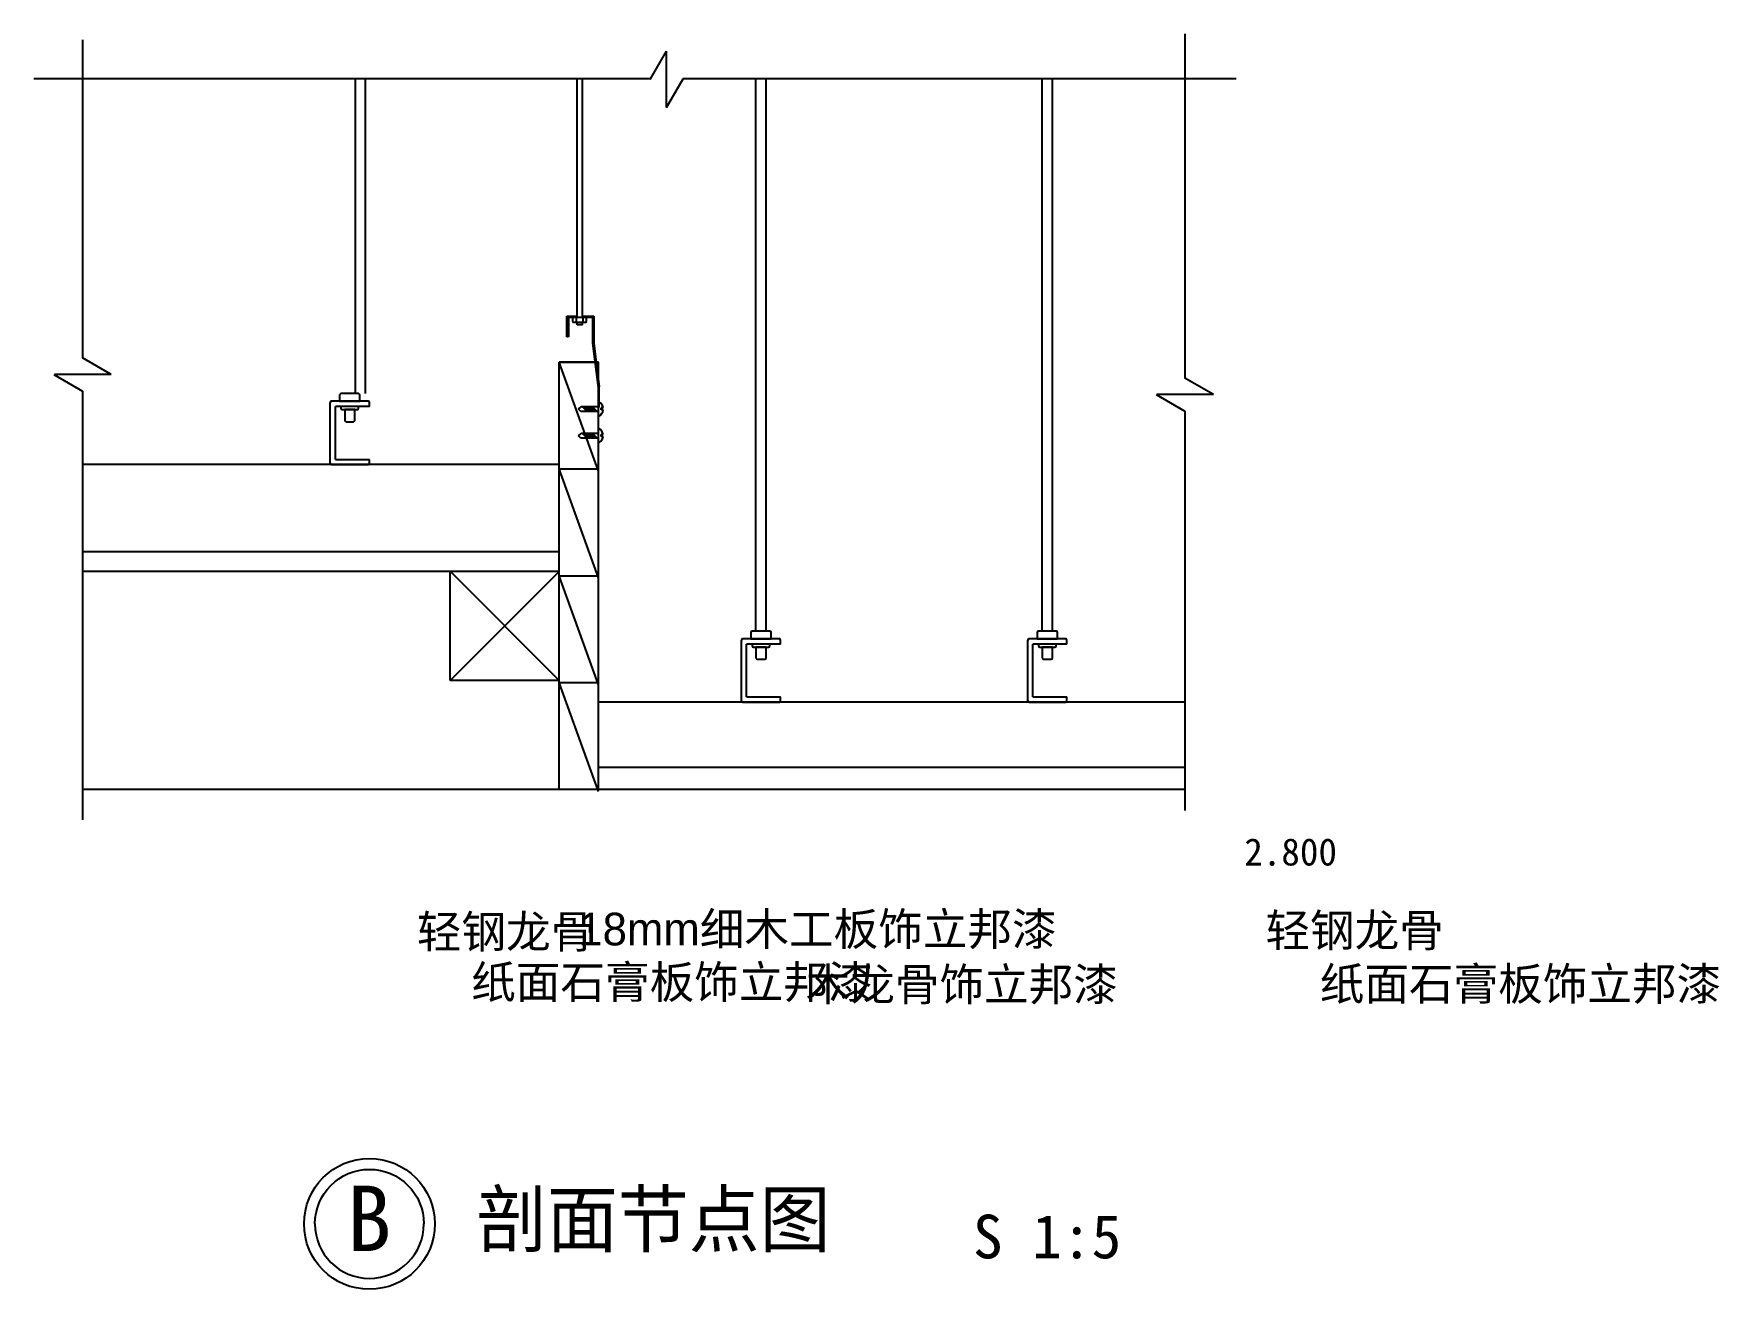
# Model space of a CAD drawing. Header units: metres. Extents: x 51134 to 54227, y 19060 to 21364.
import ezdxf

# ---------------------------------------------------------------- set-up
doc = ezdxf.new("R2010")
doc.units = ezdxf.units.M
for name, color, linetype in [('10', 8, 'Continuous'), ('15', 2, 'Continuous'), ('16', 3, 'Continuous'), ('20', 1, 'Continuous'), ('7', 7, 'Continuous'), ('8', 7, 'Continuous')]:
    doc.layers.add(name, color=color, linetype=linetype)

# ---------------------------------------------------------------- blocks, each defined once
blk = doc.blocks.new('A$C2C8800B7')
at = {"layer": '10'}
for p, q in [((241.07, 292.62), (259.07, 292.62)), ((259.07, 242.62), (241.07, 292.62)), ((241.07, 292.62), (259.07, 292.62)), ((241.07, 243.62), (259.07, 243.62)), ((259.07, 193.62), (241.07, 243.62)), ((241.07, 243.62), (259.07, 243.62)), ((241.07, 196.62), (116.6, 196.62)), ((191.07, 196.72), (241.07, 146.62)), ((191.07, 146.62), (241.07, 196.62)), ((241.07, 194.62), (259.07, 194.62)), ((259.07, 144.62), (241.07, 194.62)), ((241.07, 145.62), (259.07, 145.62)), ((259.07, 95.62), (241.07, 145.62)), ((241.07, 96.62), (22.33, 96.62))]:
    blk.add_line(p, q, dxfattribs=at)
at = {"layer": '15'}
for p, q in [((241.07, 96.62), (241.07, 292.62)), ((259.07, 292.62), (241.07, 292.62)), ((259.07, 96.62), (259.07, 292.62)), ((259.07, 274.12), (259.07, 292.62)), ((259.07, 281.21), (259.07, 271.71)), ((241.07, 205.62), (22.33, 205.62)), ((241.07, 196.62), (22.33, 196.62)), ((191.07, 146.62), (191.07, 196.72)), ((241.07, 146.62), (191.07, 146.62)), ((528.02, 106.62), (259.07, 106.62)), ((528.02, 96.62), (241.07, 96.62))]:
    blk.add_line(p, q, dxfattribs=at)
at = {"layer": '16', "color": 3}
for p, q in [((147.61, 278.16), (147.61, 422.49)), ((152.26, 278.16), (152.26, 422.49)), ((249.3, 313.12), (249.3, 422.49)), ((251.7, 313.12), (251.7, 422.49)), ((331.31, 169.16), (331.31, 422.49)), ((335.96, 169.16), (335.96, 422.49)), ((462.65, 169.16), (462.65, 422.49)), ((467.31, 169.16), (467.31, 422.49)), ((244.53, 304.21), (244.53, 313.74)), ((244.53, 313.74), (249.3, 313.74)), ((256.45, 313.12), (245.31, 313.12)), ((245.31, 313.12), (245.31, 304.21)), ((247.29, 311.21), (247.29, 313.12)), ((247.29, 311.21), (247.68, 310.81)), ((253.23, 310.81), (247.68, 310.81)), ((248.52, 310.81), (248.91, 311.21)), ((248.91, 311.21), (248.91, 313.12)), ((248.92, 311.21), (249.31, 310.81)), ((249.3, 309.76), (249.3, 310.82)), ((251.7, 309.76), (249.3, 309.76)), ((251.68, 310.81), (252.08, 311.21)), ((251.7, 313.74), (256.93, 313.74)), ((251.7, 309.76), (251.7, 310.83)), ((252.08, 311.21), (252.08, 313.12)), ((252.09, 311.21), (252.48, 310.81)), ((253.23, 310.81), (253.62, 311.21)), ((253.62, 311.21), (253.62, 313.12)), ((256.45, 301.31), (256.45, 313.12)), ((256.93, 313.74), (256.93, 301.28)), ((245.31, 304.21), (244.53, 304.21)), ((259.07, 281.03), (256.45, 301.31)), ((256.93, 301.28), (259.45, 281.33)), ((259.07, 272.14), (259.07, 281.03)), ((259.45, 272.14), (259.45, 281.33)), ((135.99, 246.22), (135.99, 274.07)), ((153.39, 274.67), (136.59, 274.67)), ((138.39, 248.02), (138.39, 272.27)), ((153.99, 272.27), (138.39, 272.27)), ((153.99, 272.27), (153.99, 274.07)), ((249.9, 270.97), (251.07, 272.14)), ((250.91, 269.97), (249.9, 270.97)), ((259.45, 272.14), (251.07, 272.14)), ((253.85, 269.97), (251.68, 272.14)), ((254.88, 269.97), (252.71, 272.14)), ((255.77, 269.97), (253.6, 272.14)), ((256.51, 269.97), (254.33, 272.14)), ((257.46, 269.97), (255.29, 272.14)), ((258.42, 269.97), (256.25, 272.14)), ((260.34, 270.7), (260.34, 271.63)), ((261.18, 271.63), (260.34, 271.63)), ((261.19, 270.7), (260.34, 270.7)), ((259.45, 269.97), (250.91, 269.97)), ((249.9, 258.76), (251.07, 259.93)), ((250.91, 257.76), (249.9, 258.76)), ((259.45, 257.76), (250.91, 257.76)), ((259.45, 259.93), (251.07, 259.93)), ((253.85, 257.76), (251.68, 259.93)), ((254.88, 257.76), (252.71, 259.93)), ((255.77, 257.76), (253.6, 259.93)), ((256.51, 257.76), (254.33, 259.93)), ((257.46, 257.76), (255.29, 259.93)), ((258.42, 257.76), (256.25, 259.93)), ((260.34, 258.49), (260.34, 259.42)), ((261.18, 259.42), (260.34, 259.42)), ((261.19, 258.49), (260.34, 258.49)), ((138.39, 248.02), (153.99, 248.02)), ((153.99, 246.22), (153.99, 248.02)), ((136.59, 245.62), (153.39, 245.62)), ((324.63, 137.22), (324.63, 165.07)), ((342.03, 165.67), (325.23, 165.67)), ((327.03, 139.02), (327.03, 163.27)), ((342.63, 163.27), (327.03, 163.27)), ((342.63, 163.27), (342.63, 165.07)), ((455.98, 137.22), (455.98, 165.07)), ((473.38, 165.67), (456.58, 165.67)), ((458.38, 139.02), (458.38, 163.27)), ((473.98, 163.27), (458.38, 163.27)), ((473.98, 163.27), (473.98, 165.07)), ((325.23, 136.62), (342.03, 136.62)), ((327.03, 139.02), (342.63, 139.02)), ((342.63, 137.22), (342.63, 139.02)), ((456.58, 136.62), (473.38, 136.62)), ((458.38, 139.02), (473.98, 139.02)), ((473.98, 137.22), (473.98, 139.02))]:
    blk.add_line(p, q, dxfattribs=at)
at = {"layer": '16'}
for p, q in [((241.07, 245.62), (22.33, 245.62)), ((528.02, 136.62), (259.07, 136.62))]:
    blk.add_line(p, q, dxfattribs=at)
at = {"layer": '16', "color": 3}
for points in [[(149.05, 278.16), (140.94, 278.16, 0.41), (140.34, 277.56), (140.34, 274.67), (149.65, 274.67), (149.65, 277.56, 0.41)], [(149.06, 272.27), (140.92, 272.27), (140.92, 271.42, 0.41), (141.52, 270.82), (148.46, 270.82, 0.41), (149.06, 271.42)], [(147.32, 270.82), (142.67, 270.82), (142.67, 265.9, 0.41), (143.27, 265.3), (146.72, 265.3, 0.41), (147.32, 265.9)], [(337.69, 169.16), (329.58, 169.16, 0.41), (328.98, 168.56), (328.98, 165.67), (338.29, 165.67), (338.29, 168.56, 0.41)], [(337.7, 163.27), (329.56, 163.27), (329.56, 162.42, 0.41), (330.16, 161.82), (337.1, 161.82, 0.41), (337.7, 162.42)], [(469.03, 169.16), (460.93, 169.16, 0.41), (460.33, 168.56), (460.33, 165.67), (469.63, 165.67), (469.63, 168.56, 0.41)], [(469.05, 163.27), (460.91, 163.27), (460.91, 162.42, 0.41), (461.51, 161.82), (468.45, 161.82, 0.41), (469.05, 162.42)], [(335.96, 161.82), (331.31, 161.82), (331.31, 156.9, 0.41), (331.91, 156.3), (335.36, 156.3, 0.41), (335.96, 156.9)], [(467.31, 161.82), (462.65, 161.82), (462.65, 156.9, 0.41), (463.25, 156.3), (466.71, 156.3, 0.41), (467.31, 156.9)]]:
    blk.add_lwpolyline(points, format="xyb", close=True, dxfattribs=at)
for centre, radius, start, end in [((136.59, 274.07), 0.6, 90, 180), ((153.39, 274.07), 0.6, 0, 90), ((257.53, 271.21), 3.68, 6.43, 58.48), ((257.53, 271.12), 3.68, 301.52, 353.57), ((257.53, 258.91), 3.68, 7.93, 58.48), ((257.53, 258.91), 3.68, 301.52, 353.57), ((136.59, 246.22), 0.6, 180, 270), ((153.39, 246.22), 0.6, 270, 0), ((325.23, 165.07), 0.6, 90, 180), ((342.03, 165.07), 0.6, 0, 90), ((456.58, 165.07), 0.6, 90, 180), ((473.38, 165.07), 0.6, 0, 90), ((325.23, 137.22), 0.6, 180, 270), ((342.03, 137.22), 0.6, 270, 0), ((456.58, 137.22), 0.6, 180, 270), ((473.38, 137.22), 0.6, 270, 0)]:
    blk.add_arc(centre, radius, start, end, dxfattribs=at)
at = {"layer": '20'}
for p, q in [((528.02, 443.26), (528.02, 285.32)), ((22.33, 440.46), (22.33, 294.52)), ((282.77, 422.33), (290.27, 435.33)), ((290.27, 409.34), (290.27, 435.33)), ((282.85, 422.49), (0, 422.49)), ((290.27, 409.34), (297.85, 422.49)), ((551.61, 422.49), (297.77, 422.49)), ((35.47, 286.93), (22.33, 294.52)), ((9.18, 286.93), (22.33, 279.34)), ((35.47, 286.93), (9.49, 286.93)), ((22.33, 279.34), (22.33, 82.64)), ((541.16, 277.73), (528.02, 285.32)), ((514.87, 277.73), (528.02, 270.14)), ((541.16, 277.73), (515.18, 277.73)), ((528.02, 270.14), (528.02, 86.89))]:
    blk.add_line(p, q, dxfattribs=at)
at = {"layer": '7'}
blk.add_text('2.800', height=12.5, dxfattribs=at).set_placement((555.31, 61.71))
at = {"layer": '7', "char_height": 15, "attachment_point": 1}
for s, insert in [('\\f幼圆|b0|i0|c134|p49;轻钢龙骨', (175.76, 38.88)), ('\\f幼圆|b0|i0|c134|p49;18mm细木工板饰立邦漆', (249.81, 40.07)), ('\\f幼圆|b0|i0|c134|p49;轻钢龙骨', (565.02, 39.47)), ('\\f幼圆|b0|i0|c134|p49;纸面石膏板饰立邦漆', (200.69, 15.76)), ('\\f幼圆|b0|i0|c134|p49;木龙骨饰立邦漆', (354.11, 14.7)), ('\\f幼圆|b0|i0|c134|p49;纸面石膏板饰立邦漆', (589.94, 14.92))]:
    blk.add_mtext(s, dxfattribs=dict(at, insert=insert))
blk = doc.blocks.new('HY-4')
at = {"layer": '20'}
for points in [[(-5, 0, -1), (5, 0, -1)], [(-5, 0, 1), (5, 0, 1)]]:
    blk.add_lwpolyline(points, format="xyb", dxfattribs=at)
blk.add_circle((0, 0), 6, dxfattribs=at)
blk.add_circle((0, 0), 6, dxfattribs=at)

msp = doc.modelspace()

# ---------------------------------------------------------------- block references
at = {"layer": '7', "xscale": 4, "yscale": 4, "zscale": 4}
msp.add_blockref('A$C2C8800B7', (51133.94, 19591.18), dxfattribs=at)
at = {"layer": '8', "xscale": 20, "yscale": 20, "zscale": 20}
msp.add_blockref('HY-4', (51749.91, 19180.5), dxfattribs=at)

# ---------------------------------------------------------------- texts
msp.add_text('B', height=120).set_placement((51708.62, 19130.62))
at = {"layer": '8'}
for s, height, p in [('剖面节点图', 100, (51945.79, 19139.1)), ('S 1:5', 80, (52857.37, 19117.29))]:
    msp.add_text(s, height=height, dxfattribs=at).set_placement(p)

doc.saveas('drawing.dxf')
